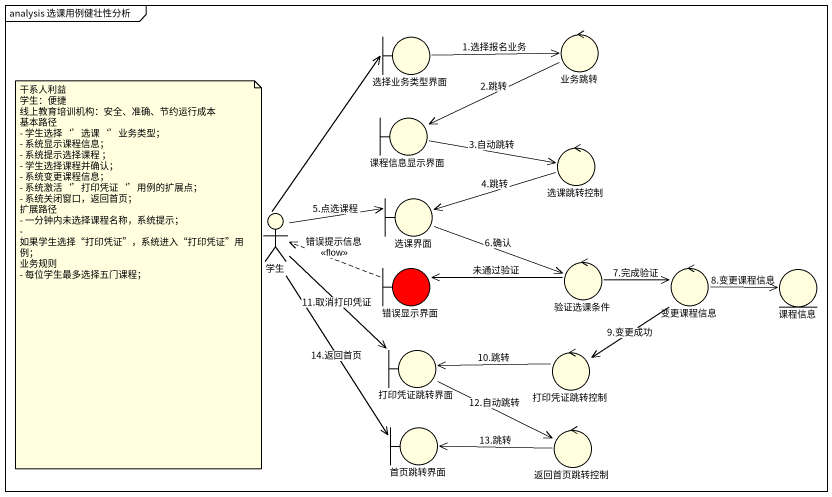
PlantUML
@startuml
mainframe analysis 选课用例健壮性分析
boundary 选择业务类型界面 #FFFFE0
control 业务跳转 #FFFFE0
boundary 课程信息显示界面 #FFFFE0
control 选课跳转控制 #FFFFE0
actor 学生 #FFFFE0
boundary 选课界面 #FFFFE0
boundary 错误显示界面 #FF0000
control 验证选课条件 #FFFFE0
control 变更课程信息 #FFFFE0
entity 课程信息 #FFFFE0
boundary 打印凭证跳转界面 #FFFFE0
control 打印凭证跳转控制 #FFFFE0
boundary 首页跳转界面 #FFFFE0
control 返回首页跳转控制 #FFFFE0
选择业务类型界面 -right-> 业务跳转 : 1.选择报名业务
业务跳转 -left-> 课程信息显示界面 : 2.跳转
课程信息显示界面 -right-> 选课跳转控制 : 3.自动跳转
选课跳转控制 -left-> 选课界面 : 4.跳转
学生 -up-> 选择业务类型界面
学生 -right-> 选课界面 : 5.点选课程
学生 --> 打印凭证跳转界面 : 11.取消打印凭证
学生 --> 首页跳转界面 : 14.返回首页
选课界面 -right-> 验证选课条件 : 6.确认
错误显示界面 .left.> 学生 : 错误提示信息\n<<flow>>
验证选课条件 -left-> 错误显示界面 : 未通过验证
验证选课条件 -right-> 变更课程信息 : 7.完成验证
变更课程信息 -right-> 课程信息 : 8.变更课程信息
变更课程信息 --> 打印凭证跳转控制 : 9.变更成功
打印凭证跳转界面 -right-> 返回首页跳转控制 : 12.自动跳转
打印凭证跳转控制 -left-> 打印凭证跳转界面 : 10.跳转
返回首页跳转控制 -left-> 首页跳转界面 : 13.跳转
note as N1
  干系人利益
  学生：便捷
  线上教育培训机构：安全、准确、节约运行成本
  基本路径
  - 学生选择‘’选课‘’业务类型；
  - 系统显示课程信息；
  - 系统提示选择课程 ；
  - 学生选择课程并确认；
  - 系统变更课程信息；
  - 系统激活‘’打印凭证‘’用例的扩展点；
  - 系统关闭窗口，返回首页；
  扩展路径
  - 一分钟内未选择课程名称，系统提示；
  - 如果学生选择“打印凭证”，系统进入“打印凭证”用例；
  业务规则
  - 每位学生最多选择五门课程；
end note
@enduml
